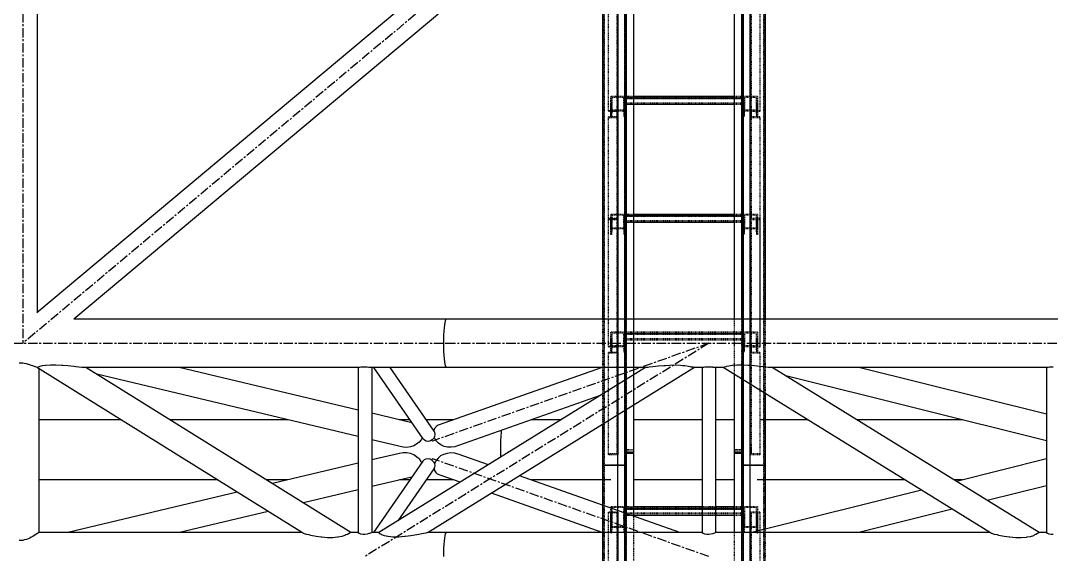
# Model space of a CAD drawing. Header units: millimetres. Extents: x 5143 to 30813, y 232 to 21408.
# Drawn here: x 10095 to 10965, y 5812 to 6263 of the extents above; entities that cross this region are included whole.
import ezdxf

# ---------------------------------------------------------------- set-up
doc = ezdxf.new("R2010")
doc.units = ezdxf.units.MM
doc.header["$LTSCALE"] = 0.25
for name, pattern in [('CENTER', [50.8, 31.75, -6.35, 6.35, -6.35]), ('XKITLINE00', [0]), ('XKITLINE02', [4, 2, -2]), ('XKITLINE03', [6, 3, -1, 1, -1])]:
    doc.linetypes.add(name, pattern=pattern)

msp = doc.modelspace()

# ---------------------------------------------------------------- linework, layer by layer
at = {"color": 1, "linetype": 'XKITLINE03'}
for p, q in [((10599, 5869.63), (10599, 7535.89)), ((10605, 5900.27), (10605, 7540.27)), ((10705, 7540.27), (10705, 5900.27)), ((10710.99, 5869.63), (10711, 7535.89)), ((10599.01, 6294.07), (10599.01, 6186.53)), ((10710.99, 6186.53), (10710.99, 6294.07)), ((10605.02, 6198.58), (10605.02, 6187.02)), ((10605.02, 6197.34), (10705, 6197.34)), ((10705, 6187.02), (10705, 6198.58)), ((10599.01, 6180.75), (10599.01, 6095.14)), ((10710.99, 6095.14), (10710.99, 6180.75)), ((10605.02, 6099.11), (10605.02, 6087.55)), ((10605.02, 6097.87), (10705, 6097.87)), ((10705, 6087.55), (10705, 6099.11)), ((10599.01, 6095.14), (10599.01, 5987.6)), ((10710.99, 5987.6), (10710.99, 6095.14)), ((10605.02, 5999.64), (10605.02, 5988.09)), ((10605.02, 5998.41), (10705, 5998.41)), ((10705, 5988.09), (10705, 5999.64)), ((10599.01, 5981.82), (10599.01, 5896.2)), ((10710.99, 5896.2), (10710.99, 5981.82)), ((10599, 4258.02), (10599, 5897.87)), ((10605, 4260.27), (10605, 5900.27)), ((10705, 5900.27), (10705, 4260.27)), ((10710.99, 4258.02), (10711, 5897.87)), ((10605.02, 5852.2), (10605.02, 5835.32)), ((10705, 5835.32), (10705, 5852.2)), ((10599.01, 5847.67), (10599.01, 5735.85)), ((10605.02, 5850.39), (10705, 5850.39)), ((10710.99, 5735.85), (10710.99, 5847.67))]:
    msp.add_line(p, q, dxfattribs=at)
at = {"color": 3, "linetype": 'XKITLINE02'}
for p, q in [((10605, 7540.27), (10605, 5898.21)), ((10605.85, 7540.13), (10605.85, 5898.35)), ((10704.15, 7540.13), (10704.15, 5898.35)), ((10705, 7540.27), (10705, 5898.21)), ((10586.3, 7532.54), (10586.3, 5921.85)), ((10587.15, 7532.54), (10587.15, 5888.14)), ((10587.68, 7532), (10587.68, 5887.3)), ((10604.92, 7532), (10604.92, 5887.3)), ((10605.45, 7532.54), (10605.45, 5888.14)), ((10703.7, 7532.54), (10703.69, 5960.34)), ((10704.55, 7532.54), (10704.54, 5888.14)), ((10705.08, 7532), (10705.07, 5887.3)), ((10722.31, 7532), (10722.31, 5887.3)), ((10722.85, 7532.54), (10722.84, 5888.14)), ((10612.5, 7484.98), (10612.5, 5900.19)), ((10697.5, 7470.57), (10697.5, 5900.19)), ((10591.01, 6294.07), (10591.01, 6186.01)), ((10598.21, 6293.55), (10598.21, 6181.33)), ((10599.01, 6294.07), (10599.01, 6181.33)), ((10710.99, 6294.07), (10710.99, 6181.33)), ((10711.79, 6293.55), (10711.79, 6181.33)), ((10718.99, 6294.07), (10718.99, 6186.01)), ((10599.01, 6286.48), (10599.01, 6186.53)), ((10593.02, 6198.58), (10593.02, 6193.11)), ((10605.02, 6198.58), (10593.02, 6198.58)), ((10593.02, 6198.58), (10593.02, 6186.53)), ((10593.7, 6193.11), (10593.02, 6193.11)), ((10593.02, 6193.11), (10593.02, 6181.55)), ((10594.08, 6197.88), (10593.7, 6193.11)), ((10593.7, 6193.11), (10593.7, 6181.55)), ((10603.95, 6197.88), (10594.08, 6197.88)), ((10594.08, 6197.88), (10594.08, 6186.32)), ((10603.95, 6197.88), (10604.34, 6193.11)), ((10603.95, 6197.88), (10603.95, 6186.32)), ((10605.02, 6193.11), (10604.34, 6193.11)), ((10604.34, 6193.11), (10604.34, 6181.55)), ((10605.02, 6198.58), (10605.02, 6193.11)), ((10605.02, 6198.58), (10605.02, 6187.02)), ((10605.02, 6198.58), (10605.02, 6191.87)), ((10612.5, 6198.58), (10605.02, 6198.58)), ((10705, 6197.77), (10605.02, 6197.77)), ((10612.5, 6197.34), (10605.02, 6197.34)), ((10705, 6196.75), (10605.02, 6196.75)), ((10605.02, 6193.11), (10605.02, 6181.55)), ((10705, 6193.11), (10605.02, 6193.11)), ((10705, 6193.04), (10605.02, 6193.04)), ((10705, 6191.94), (10605.02, 6191.94)), ((10612.5, 6191.87), (10605.02, 6191.87)), ((10705, 6198.58), (10697.5, 6198.58)), ((10705, 6197.34), (10697.5, 6197.34)), ((10705, 6191.87), (10697.5, 6191.87)), ((10705, 6198.58), (10705, 6187.02)), ((10705, 6198.58), (10705, 6193.11)), ((10717, 6198.58), (10705, 6198.58)), ((10705, 6198.58), (10705, 6191.87)), ((10705, 6193.11), (10705, 6181.55)), ((10705.68, 6193.11), (10705, 6193.11)), ((10706.06, 6197.88), (10705.68, 6193.11)), ((10705.68, 6193.11), (10705.68, 6181.55)), ((10706.06, 6197.88), (10706.06, 6186.32)), ((10715.93, 6197.88), (10706.06, 6197.88)), ((10715.93, 6197.88), (10715.93, 6186.32)), ((10715.93, 6197.88), (10716.32, 6193.11)), ((10716.32, 6193.11), (10716.32, 6181.55)), ((10717, 6193.11), (10716.32, 6193.11)), ((10717, 6198.58), (10717, 6187.02)), ((10717, 6198.58), (10717, 6193.11)), ((10717, 6193.11), (10717, 6181.55)), ((10599.01, 6186.53), (10591.01, 6186.53)), ((10598.21, 6186.01), (10591.01, 6186.01)), ((10605.02, 6187.02), (10593.02, 6187.02)), ((10593.02, 6186.53), (10593.02, 6181.55)), ((10594.08, 6186.32), (10593.7, 6181.55)), ((10603.95, 6186.32), (10594.08, 6186.32)), ((10599.01, 6187.11), (10598.21, 6187.11)), ((10598.21, 6187.11), (10598.21, 6181.39)), ((10598.21, 6187.11), (10598.21, 6095.77)), ((10599.01, 6187.11), (10599.01, 6180.75)), ((10599.01, 6187.11), (10599.01, 6095.14)), ((10603.95, 6186.32), (10604.34, 6181.55)), ((10605.02, 6187.02), (10605.02, 6181.55)), ((10705, 6187.02), (10705, 6181.55)), ((10717, 6187.02), (10705, 6187.02)), ((10706.06, 6186.32), (10705.68, 6181.55)), ((10715.93, 6186.32), (10706.06, 6186.32)), ((10710.99, 6187.11), (10710.99, 6095.14)), ((10711.79, 6187.11), (10710.99, 6187.11)), ((10710.99, 6186.53), (10710.99, 6181.33)), ((10718.99, 6186.53), (10710.99, 6186.53)), ((10711.79, 6187.11), (10711.79, 6095.77)), ((10711.79, 6186.01), (10711.79, 6181.33)), ((10718.99, 6186.01), (10711.79, 6186.01)), ((10715.93, 6186.32), (10716.32, 6181.55)), ((10717, 6187.02), (10717, 6181.55)), ((10718.99, 6186.53), (10718.99, 6186.01)), ((10598.21, 6181.39), (10591.01, 6181.39)), ((10591.01, 6181.39), (10591.01, 6180.75)), ((10591.01, 6181.39), (10591.01, 6095.14)), ((10599.01, 6180.75), (10591.01, 6180.75)), ((10593.7, 6181.55), (10593.02, 6181.55)), ((10599.01, 6181.33), (10598.21, 6181.33)), ((10605.02, 6181.55), (10604.34, 6181.55)), ((10705.68, 6181.55), (10705, 6181.55)), ((10711.79, 6181.33), (10710.99, 6181.33)), ((10718.99, 6180.75), (10710.99, 6180.75)), ((10718.99, 6181.39), (10711.79, 6181.39)), ((10717, 6181.55), (10716.32, 6181.55)), ((10718.99, 6181.39), (10718.99, 6095.14)), ((10593.02, 6099.11), (10593.02, 6093.64)), ((10605.02, 6099.11), (10593.02, 6099.11)), ((10593.02, 6099.11), (10593.02, 6087.55)), ((10594.08, 6098.41), (10593.7, 6093.64)), ((10603.95, 6098.41), (10594.08, 6098.41)), ((10594.08, 6098.41), (10594.08, 6086.86)), ((10599.01, 6101.5), (10598.21, 6101.5)), ((10603.95, 6098.41), (10604.34, 6093.64)), ((10603.95, 6098.41), (10603.95, 6086.86)), ((10605.02, 6099.11), (10605.02, 6093.64)), ((10605.02, 6099.11), (10605.02, 6087.55)), ((10605.02, 6099.11), (10605.02, 6092.4)), ((10612.5, 6099.11), (10605.02, 6099.11)), ((10705, 6098.3), (10605.02, 6098.3)), ((10612.5, 6097.87), (10605.02, 6097.87)), ((10705, 6097.29), (10605.02, 6097.29)), ((10705, 6099.11), (10697.5, 6099.11)), ((10705, 6097.87), (10697.5, 6097.87)), ((10705, 6099.11), (10705, 6087.55)), ((10705, 6099.11), (10705, 6093.64)), ((10717, 6099.11), (10705, 6099.11)), ((10705, 6099.11), (10705, 6092.4)), ((10706.06, 6098.41), (10705.68, 6093.64)), ((10706.06, 6098.41), (10706.06, 6086.86)), ((10715.93, 6098.41), (10706.06, 6098.41)), ((10710.99, 6101.5), (10710.99, 6095.14)), ((10711.79, 6101.5), (10710.99, 6101.5)), ((10711.79, 6101.5), (10711.79, 6095.77)), ((10715.93, 6098.41), (10715.93, 6086.86)), ((10715.93, 6098.41), (10716.32, 6093.64)), ((10717, 6099.11), (10717, 6087.55)), ((10717, 6099.11), (10717, 6093.64)), ((10598.21, 6095.77), (10591.01, 6095.77)), ((10599.01, 6095.14), (10591.01, 6095.14)), ((10591.01, 6095.14), (10591.01, 6094.62)), ((10599.01, 6095.14), (10591.01, 6095.14)), ((10591.01, 6095.14), (10591.01, 5987.08)), ((10598.21, 6094.62), (10591.01, 6094.62)), ((10593.7, 6093.64), (10593.02, 6093.64)), ((10593.02, 6093.64), (10593.02, 6082.08)), ((10593.02, 6087.55), (10593.02, 6082.08)), ((10605.02, 6087.55), (10593.02, 6087.55)), ((10593.7, 6093.64), (10593.7, 6082.08)), ((10598.21, 6094.62), (10598.21, 6089.93)), ((10598.21, 6094.62), (10598.21, 5982.4)), ((10599.01, 6089.93), (10598.21, 6089.93)), ((10599.01, 6095.14), (10599.01, 6089.93)), ((10599.01, 6095.14), (10599.01, 5982.4)), ((10605.02, 6093.64), (10604.34, 6093.64)), ((10604.34, 6093.64), (10604.34, 6082.08)), ((10605.02, 6093.64), (10605.02, 6082.08)), ((10705, 6093.64), (10605.02, 6093.64)), ((10705, 6093.57), (10605.02, 6093.57)), ((10705, 6092.47), (10605.02, 6092.47)), ((10612.5, 6092.4), (10605.02, 6092.4)), ((10605.02, 6087.55), (10605.02, 6082.08)), ((10705, 6092.4), (10697.5, 6092.4)), ((10705, 6093.64), (10705, 6082.08)), ((10705.68, 6093.64), (10705, 6093.64)), ((10705, 6087.55), (10705, 6082.08)), ((10717, 6087.55), (10705, 6087.55)), ((10705.68, 6093.64), (10705.68, 6082.08)), ((10710.99, 6095.14), (10710.99, 5982.4)), ((10718.99, 6095.14), (10710.99, 6095.14)), ((10718.99, 6095.14), (10710.99, 6095.14)), ((10711.79, 6089.93), (10710.99, 6089.93)), ((10718.99, 6095.77), (10711.79, 6095.77)), ((10711.79, 6094.62), (10711.79, 5982.4)), ((10718.99, 6094.62), (10711.79, 6094.62)), ((10716.32, 6093.64), (10716.32, 6082.08)), ((10717, 6093.64), (10716.32, 6093.64)), ((10717, 6093.64), (10717, 6082.08)), ((10717, 6087.55), (10717, 6082.08)), ((10718.99, 6095.77), (10718.99, 6095.14)), ((10718.99, 6095.14), (10718.99, 5987.08)), ((10718.99, 6094.62), (10718.99, 5987.08)), ((10593.7, 6082.08), (10593.02, 6082.08)), ((10594.08, 6086.86), (10593.7, 6082.08)), ((10603.95, 6086.86), (10594.08, 6086.86)), ((10603.95, 6086.86), (10604.34, 6082.08)), ((10605.02, 6082.08), (10604.34, 6082.08)), ((10705.68, 6082.08), (10705, 6082.08)), ((10706.06, 6086.86), (10705.68, 6082.08)), ((10715.93, 6086.86), (10706.06, 6086.86)), ((10715.93, 6086.86), (10716.32, 6082.08)), ((10717, 6082.08), (10716.32, 6082.08)), ((10606.3, 6010.57), (10606.3, 5888.14)), ((10612.5, 6010.57), (10612.5, 5938.07)), ((10697.5, 6010.57), (10697.5, 5964.17)), ((10723.69, 6010.57), (10723.69, 5888.14)), ((10593.02, 5999.64), (10593.02, 5994.17)), ((10605.02, 5999.64), (10593.02, 5999.64)), ((10593.02, 5999.64), (10593.02, 5988.09)), ((10593.7, 5994.17), (10593.02, 5994.17)), ((10593.02, 5994.17), (10593.02, 5982.61)), ((10594.08, 5998.95), (10593.7, 5994.17)), ((10593.7, 5994.17), (10593.7, 5982.61)), ((10603.95, 5998.95), (10594.08, 5998.95)), ((10594.08, 5998.95), (10594.08, 5987.39)), ((10603.95, 5998.95), (10604.34, 5994.17)), ((10603.95, 5998.95), (10603.95, 5987.39)), ((10605.02, 5994.17), (10604.34, 5994.17)), ((10604.34, 5994.17), (10604.34, 5982.61)), ((10605.02, 5999.64), (10605.02, 5994.17)), ((10605.02, 5999.64), (10605.02, 5988.09)), ((10605.02, 5999.64), (10605.02, 5992.94)), ((10705, 5999.64), (10605.02, 5999.64)), ((10705, 5998.84), (10605.02, 5998.84)), ((10705, 5998.41), (10605.02, 5998.41)), ((10705, 5997.82), (10605.02, 5997.82)), ((10605.02, 5994.17), (10605.02, 5982.61)), ((10705, 5994.17), (10605.02, 5994.17)), ((10705, 5994.1), (10605.02, 5994.1)), ((10705, 5993.01), (10605.02, 5993.01)), ((10705, 5992.94), (10605.02, 5992.94)), ((10705, 5999.64), (10705, 5988.09)), ((10705, 5999.64), (10705, 5994.17)), ((10717, 5999.64), (10705, 5999.64)), ((10705, 5999.64), (10705, 5992.94)), ((10705, 5994.17), (10705, 5982.61)), ((10705.68, 5994.17), (10705, 5994.17)), ((10706.06, 5998.95), (10705.68, 5994.17)), ((10705.68, 5994.17), (10705.68, 5982.61)), ((10706.06, 5998.95), (10706.06, 5987.39)), ((10715.93, 5998.95), (10706.06, 5998.95)), ((10715.93, 5998.95), (10715.93, 5987.39)), ((10715.93, 5998.95), (10716.32, 5994.17)), ((10716.32, 5994.17), (10716.32, 5982.61)), ((10717, 5994.17), (10716.32, 5994.17)), ((10717, 5999.64), (10717, 5988.09)), ((10717, 5999.64), (10717, 5994.17)), ((10717, 5994.17), (10717, 5982.61)), ((10599.01, 5987.6), (10591.01, 5987.6)), ((10598.21, 5987.08), (10591.01, 5987.08)), ((10593.02, 5988.09), (10593.02, 5982.61)), ((10605.02, 5988.09), (10593.02, 5988.09)), ((10594.08, 5987.39), (10593.7, 5982.61)), ((10603.95, 5987.39), (10594.08, 5987.39)), ((10599.01, 5988.18), (10598.21, 5988.18)), ((10598.21, 5988.18), (10598.21, 5982.46)), ((10598.21, 5988.18), (10598.21, 5896.84)), ((10599.01, 5988.18), (10599.01, 5980.12)), ((10599.01, 5988.18), (10599.01, 5896.2)), ((10603.95, 5987.39), (10604.34, 5982.61)), ((10605.02, 5988.09), (10605.02, 5982.61)), ((10705, 5988.09), (10705, 5982.61)), ((10717, 5988.09), (10705, 5988.09)), ((10706.06, 5987.39), (10705.68, 5982.61)), ((10715.93, 5987.39), (10706.06, 5987.39)), ((10710.99, 5988.18), (10710.99, 5896.2)), ((10711.79, 5988.18), (10710.99, 5988.18)), ((10718.99, 5987.6), (10710.99, 5987.6)), ((10711.79, 5988.18), (10711.79, 5896.84)), ((10711.79, 5987.08), (10711.79, 5982.4)), ((10718.99, 5987.08), (10711.79, 5987.08)), ((10715.93, 5987.39), (10716.32, 5982.61)), ((10717, 5988.09), (10717, 5982.61)), ((10598.21, 5982.46), (10591.01, 5982.46)), ((10591.01, 5982.46), (10591.01, 5980.12)), ((10591.01, 5982.46), (10591.01, 5896.2)), ((10599.01, 5981.82), (10591.01, 5981.82)), ((10593.7, 5982.61), (10593.02, 5982.61)), ((10599.01, 5982.4), (10598.21, 5982.4)), ((10605.02, 5982.61), (10604.34, 5982.61)), ((10705.68, 5982.61), (10705, 5982.61)), ((10711.79, 5982.4), (10710.99, 5982.4)), ((10718.99, 5981.82), (10710.99, 5981.82)), ((10718.99, 5982.46), (10711.79, 5982.46)), ((10717, 5982.61), (10716.32, 5982.61)), ((10718.99, 5982.46), (10718.99, 5896.2)), ((10598.21, 5896.84), (10591.01, 5896.84)), ((10599.01, 5896.2), (10591.01, 5896.2)), ((10599.01, 5902.56), (10598.21, 5902.56)), ((10605, 5900.27), (10605, 4257.26)), ((10612.5, 5900.27), (10605, 5900.27)), ((10612.5, 5900.27), (10605, 5900.27)), ((10606.3, 5898.21), (10605, 5898.21)), ((10606.3, 5897.26), (10605, 5897.26)), ((10612.5, 5900.19), (10605.85, 5900.13)), ((10612.5, 5900.15), (10605.85, 5900.07)), ((10605.85, 5900.07), (10605.85, 4257.47)), ((10612.5, 5898.3), (10605.85, 5898.35)), ((10606.3, 5897.46), (10605.85, 5897.47)), ((10612.5, 5900.27), (10612.5, 5898.21)), ((10612.5, 5900.27), (10612.5, 5900.19)), ((10612.5, 5898.3), (10612.5, 5898.21)), ((10612.5, 5897.39), (10612.5, 4260.15)), ((10705, 5900.27), (10697.5, 5900.27)), ((10697.5, 5900.27), (10697.5, 5897.39)), ((10705, 5900.27), (10697.5, 5900.27)), ((10697.5, 5900.27), (10697.5, 5900.19)), ((10704.15, 5900.13), (10697.5, 5900.19)), ((10704.15, 5900.07), (10697.5, 5900.15)), ((10704.15, 5898.35), (10697.5, 5898.3)), ((10697.5, 5897.39), (10697.5, 5858.38)), ((10697.5, 5897.26), (10697.5, 5789.97)), ((10705, 5898.21), (10703.69, 5898.21)), ((10704.15, 5897.47), (10703.69, 5897.46)), ((10705, 5897.26), (10703.69, 5897.26)), ((10704.15, 5900.07), (10704.15, 5856.9)), ((10704.15, 5898.21), (10704.15, 4257.47)), ((10705, 5900.27), (10705, 5887.43)), ((10705, 5898.21), (10705, 4257.26)), ((10710.99, 5902.56), (10710.99, 5896.2)), ((10711.79, 5902.56), (10710.99, 5902.56)), ((10718.99, 5896.2), (10710.99, 5896.2)), ((10711.79, 5902.56), (10711.79, 5896.84)), ((10718.99, 5896.84), (10711.79, 5896.84)), ((10718.99, 5896.84), (10718.99, 5896.2)), ((10586.3, 5888.14), (10586.3, 4204.83)), ((10587.15, 5888.14), (10586.3, 5888.14)), ((10587.15, 5888.14), (10586.3, 5888.14)), ((10587.15, 5888.14), (10587.15, 4205.79)), ((10587.15, 5888.14), (10587.68, 5887.3)), ((10587.15, 5888.14), (10587.68, 5887.3)), ((10587.68, 5887.3), (10587.69, 4203.68)), ((10604.92, 5887.3), (10587.68, 5887.3)), ((10604.92, 5887.3), (10587.68, 5887.3)), ((10605.45, 5888.14), (10604.92, 5887.3)), ((10605.45, 5888.14), (10604.92, 5887.3)), ((10604.92, 5887.3), (10604.92, 4186.75)), ((10605.45, 5888.14), (10605.45, 4187.82)), ((10606.3, 5888.14), (10605.45, 5888.14)), ((10606.3, 5888.14), (10605.45, 5888.14)), ((10606.3, 5888.14), (10606.3, 5887.19)), ((10703.7, 5888.14), (10703.69, 4320.34)), ((10704.54, 5888.14), (10703.69, 5888.14)), ((10704.55, 5888.14), (10703.7, 5888.14)), ((10704.55, 5888.14), (10704.54, 4258.3)), ((10704.54, 5888.14), (10705.07, 5887.3)), ((10704.55, 5888.14), (10705.08, 5887.3)), ((10705.08, 5887.3), (10705.07, 4257.8)), ((10722.31, 5887.3), (10705.07, 5887.3)), ((10722.31, 5887.3), (10705.08, 5887.3)), ((10722.85, 5888.14), (10722.31, 5887.3)), ((10722.84, 5888.14), (10722.31, 5887.3)), ((10722.31, 5887.3), (10722.31, 4257.8)), ((10722.85, 5888.14), (10722.84, 4258.3)), ((10723.69, 5888.14), (10722.84, 5888.14)), ((10723.7, 5888.14), (10722.85, 5888.14)), ((10723.7, 5888.14), (10723.7, 5887.19)), ((10586.3, 5853.61), (10586.3, 5789.97)), ((10593.02, 5852.2), (10593.02, 5846.76)), ((10605.02, 5852.2), (10593.02, 5852.2)), ((10605.02, 5852.2), (10605.02, 5844.95)), ((10612.5, 5852.2), (10605.02, 5852.2)), ((10605.02, 5852.2), (10605.02, 5846.76)), ((10681.74, 5852.2), (10670.34, 5852.2)), ((10705, 5852.2), (10697.5, 5852.2)), ((10705, 5852.2), (10705, 5835.32)), ((10705, 5852.2), (10705, 5846.76)), ((10717, 5852.2), (10705, 5852.2)), ((10705, 5852.2), (10705, 5844.95)), ((10717, 5852.2), (10717, 5835.32)), ((10717, 5852.2), (10717, 5846.76)), ((10591.01, 5847.67), (10591.01, 5847.18)), ((10599.01, 5847.67), (10591.01, 5847.67)), ((10591.01, 5847.67), (10591.01, 5735.36)), ((10598.21, 5847.18), (10591.01, 5847.18)), ((10593.02, 5851.23), (10593.02, 5830.57)), ((10593.7, 5846.76), (10593.02, 5846.76)), ((10593.02, 5846.76), (10593.02, 5829.88)), ((10594.08, 5851.51), (10593.7, 5846.76)), ((10593.7, 5846.76), (10593.7, 5829.88)), ((10603.95, 5851.51), (10594.08, 5851.51)), ((10594.08, 5851.51), (10594.08, 5834.63)), ((10598.21, 5847.18), (10598.21, 5842.76)), ((10598.21, 5847.18), (10598.21, 5730.94)), ((10599.01, 5847.67), (10599.01, 5842.76)), ((10599.01, 5847.67), (10599.01, 5730.94)), ((10603.95, 5851.51), (10604.34, 5846.76)), ((10603.95, 5851.51), (10603.95, 5834.63)), ((10605.02, 5846.76), (10604.34, 5846.76)), ((10604.34, 5846.76), (10604.34, 5829.88)), ((10705, 5851.35), (10605.02, 5851.35)), ((10612.5, 5850.39), (10605.02, 5850.39)), ((10705, 5849.86), (10605.02, 5849.86)), ((10605.02, 5847.38), (10605.02, 5830.57)), ((10705, 5846.76), (10605.02, 5846.76)), ((10605.02, 5846.76), (10605.02, 5829.88)), ((10705, 5846.66), (10605.02, 5846.66)), ((10705, 5845.06), (10605.02, 5845.06)), ((10612.5, 5844.95), (10605.02, 5844.95)), ((10606.3, 5846.54), (10606.3, 5789.97)), ((10612.5, 5844.35), (10612.5, 5789.97)), ((10681.74, 5850.39), (10670.34, 5850.39)), ((10681.74, 5844.95), (10670.34, 5844.95)), ((10705, 5850.39), (10697.5, 5850.39)), ((10705, 5844.95), (10697.5, 5844.95)), ((10705, 5846.76), (10705, 5830.57)), ((10705.68, 5846.76), (10705, 5846.76)), ((10706.06, 5851.51), (10705.68, 5846.76)), ((10705.68, 5846.76), (10705.68, 5829.88)), ((10706.06, 5851.51), (10706.06, 5834.63)), ((10715.93, 5851.51), (10706.06, 5851.51)), ((10710.99, 5847.67), (10710.99, 5730.94)), ((10718.99, 5847.67), (10710.99, 5847.67)), ((10711.79, 5847.18), (10711.79, 5730.94)), ((10718.99, 5847.18), (10711.79, 5847.18)), ((10715.93, 5851.51), (10715.93, 5834.63)), ((10715.93, 5851.51), (10716.32, 5846.76)), ((10716.32, 5846.76), (10716.32, 5829.88)), ((10717, 5846.76), (10716.32, 5846.76)), ((10717, 5846.76), (10717, 5830.57)), ((10718.99, 5847.67), (10718.99, 5735.36)), ((10605.02, 5835.32), (10593.02, 5835.32)), ((10599.01, 5842.76), (10598.21, 5842.76)), ((10705, 5835.32), (10705, 5829.88)), ((10717, 5835.32), (10705, 5835.32)), ((10711.79, 5842.76), (10710.99, 5842.76)), ((10717, 5835.32), (10717, 5829.88)), ((10593.7, 5829.88), (10593.02, 5829.88)), ((10594.08, 5834.63), (10593.7, 5829.88)), ((10603.95, 5834.63), (10594.08, 5834.63)), ((10603.95, 5834.63), (10604.34, 5829.88)), ((10605.02, 5829.88), (10604.34, 5829.88)), ((10703.69, 5830.57), (10703.69, 5789.97)), ((10705.68, 5829.88), (10705, 5829.88)), ((10706.06, 5834.63), (10705.68, 5829.88)), ((10715.93, 5834.63), (10706.06, 5834.63)), ((10715.93, 5834.63), (10716.32, 5829.88)), ((10717, 5829.88), (10716.32, 5829.88)), ((10723.69, 5833.43), (10723.69, 5789.97))]:
    msp.add_line(p, q, dxfattribs=at)
at = {"color": 8, "linetype": 'CENTER'}
for p, q in [((11840, 7450.27), (10096.38, 5990.27)), ((10096.38, 7450.27), (10096.38, 5990.27)), ((9008.64, 5990.27), (10454.1, 5990.27)), ((10676.04, 5990.27), (10385.47, 5810.27)), ((10676.04, 5990.27), (10442.66, 5907.77)), ((10454.1, 5990.27), (11840, 5990.27)), ((10676.04, 5810.27), (10442.66, 5892.77))]:
    msp.add_line(p, q, dxfattribs=at)
at = {"color": 8, "linetype": 'XKITLINE00'}
for p, q in [((10108.56, 7424.19), (10108.56, 6016.36)), ((11763.8, 7402.36), (10108.23, 6016.08)), ((11763.8, 7370.58), (10139.58, 6010.56)), ((10454.1, 6010.57), (10139.62, 6010.57)), ((10453.3, 6009.35), (10452.93, 6007.86)), ((10453.7, 6010.27), (10453.3, 6009.35)), ((10453.7, 6010.27), (10453.3, 6009.35)), ((10454.1, 6010.57), (10453.7, 6010.27)), ((10454.1, 6010.57), (10453.7, 6010.27)), ((11718.61, 6010.57), (10454.1, 6010.57)), ((10452.08, 6000.42), (10451.9, 5997.22)), ((10452.31, 6003.32), (10452.08, 6000.42)), ((10452.6, 6005.83), (10452.31, 6003.32)), ((10452.93, 6007.86), (10452.6, 6005.83)), ((10451.8, 5993.8), (10451.76, 5990.27)), ((10451.9, 5997.22), (10451.8, 5993.8)), ((10451.76, 5990.27), (10451.8, 5986.75)), ((10451.8, 5986.75), (10451.9, 5983.33)), ((10451.9, 5983.33), (10452.08, 5980.12)), ((10452.08, 5980.12), (10452.31, 5977.23)), ((10452.31, 5977.23), (10452.6, 5974.72)), ((10452.6, 5974.72), (10452.93, 5972.69)), ((10096.38, 5973.5), (10093.35, 5973.64)), ((10097.67, 5973.19), (10096.38, 5973.5)), ((10099.42, 5972.91), (10097.67, 5973.19)), ((10102.3, 5972.07), (10099.42, 5972.91)), ((10103.54, 5971.51), (10102.3, 5972.07)), ((10104.89, 5971.15), (10103.54, 5971.51)), ((10106.77, 5970.41), (10104.89, 5971.15)), ((10107.05, 5970.36), (10106.77, 5970.41)), ((10108.57, 5969.98), (10107.05, 5970.36)), ((10108.68, 5969.87), (10108.57, 5969.98)), ((10108.72, 5969.97), (10108.57, 5969.97)), ((10109.25, 5970.22), (10108.62, 5969.93)), ((10108.68, 5969.87), (10109.15, 5969.32)), ((10332.68, 5830.29), (10108.88, 5969.64)), ((10109.11, 5969.49), (10108.96, 5969.54)), ((10109.69, 5969.12), (10109.15, 5969.32)), ((10110.28, 5970.39), (10109.25, 5970.22)), ((10110.03, 5968.92), (10110.03, 5830.6)), ((10110.71, 5970.64), (10110.28, 5970.39)), ((10112.87, 5971.16), (10110.71, 5970.64)), ((10115.63, 5971.48), (10112.87, 5971.16)), ((10115.96, 5971.56), (10115.63, 5971.48)), ((10119.69, 5971.87), (10115.96, 5971.56)), ((10124.24, 5971.87), (10119.69, 5971.87)), ((10129.37, 5971.56), (10124.24, 5971.87)), ((10130.11, 5971.48), (10129.37, 5971.56)), ((10134.49, 5971.17), (10130.11, 5971.48)), ((10139.44, 5970.65), (10134.49, 5971.17)), ((10141.31, 5970.39), (10139.44, 5970.65)), ((10143.66, 5970.23), (10141.31, 5970.39)), ((10146.95, 5969.91), (10143.66, 5970.23)), ((10380.86, 5969.97), (10146.31, 5969.97)), ((10147.56, 5969.97), (10146.74, 5969.93)), ((10147.04, 5969.9), (10146.95, 5969.91)), ((10148.51, 5969.97), (10147.04, 5969.9)), ((10373.53, 5830.57), (10149.63, 5969.97)), ((10379.77, 5933.94), (10228.54, 5969.97)), ((10379.77, 5969.97), (10379.77, 5830.32)), ((10380.05, 5969.93), (10379.87, 5969.97)), ((10380.57, 5969.9), (10380.05, 5969.93)), ((10380.43, 5969.94), (10380.28, 5969.97)), ((10380.67, 5969.93), (10380.43, 5969.94)), ((10380.86, 5969.97), (10380.57, 5969.9)), ((10382.12, 5970.12), (10380.86, 5969.97)), ((10383.71, 5970.2), (10382.12, 5970.12)), ((10385.47, 5970.2), (10383.71, 5970.2)), ((10387.23, 5970.12), (10385.47, 5970.2)), ((10388.82, 5969.97), (10387.23, 5970.12)), ((10454.1, 5969.97), (10388.82, 5969.97)), ((10389.22, 5969.9), (10388.82, 5969.97)), ((10389.76, 5969.94), (10389.13, 5969.92)), ((10390.08, 5969.94), (10389.22, 5969.9)), ((10390.16, 5969.97), (10389.76, 5969.94)), ((10390.57, 5969.97), (10390.08, 5969.94)), ((10391.17, 5969.97), (10391.17, 5830.55)), ((10392.62, 5969.97), (10434.48, 5909.57)), ((10622.55, 5969.97), (10397.31, 5830.44)), ((10406.47, 5969.97), (10443.8, 5916.13)), ((10664, 5969.97), (10439.01, 5830.6)), ((10585.86, 5969.97), (10447.36, 5921.02)), ((10452.93, 5972.69), (10453.3, 5971.2)), ((10453.3, 5971.2), (10453.7, 5970.28)), ((10453.3, 5971.2), (10453.7, 5970.28)), ((10454.1, 5969.97), (10453.7, 5970.28)), ((10454.1, 5969.97), (10453.7, 5970.28)), ((10624.79, 5969.97), (10454.1, 5969.97)), ((10623.39, 5969.93), (10623.19, 5969.97)), ((10624.04, 5969.88), (10623.39, 5969.93)), ((10625.47, 5970.06), (10624.04, 5969.88)), ((10624.3, 5969.94), (10624.14, 5969.97)), ((10624.43, 5969.93), (10624.3, 5969.94)), ((10628.66, 5970.3), (10625.47, 5970.06)), ((10633.1, 5970.85), (10628.66, 5970.3)), ((10637.88, 5971.25), (10633.1, 5970.85)), ((10639.43, 5971.33), (10637.88, 5971.25)), ((10642.97, 5971.62), (10639.43, 5971.33)), ((10647.83, 5971.74), (10642.97, 5971.62)), ((10652.11, 5971.56), (10647.83, 5971.74)), ((10653.84, 5971.33), (10652.11, 5971.56)), ((10655.76, 5971.19), (10653.84, 5971.33)), ((10658.8, 5970.76), (10655.76, 5971.19)), ((10660.52, 5970.3), (10658.8, 5970.76)), ((10661, 5970.26), (10660.52, 5970.3)), ((10662.74, 5970.01), (10661, 5970.26)), ((10663.05, 5969.88), (10662.74, 5970.01)), ((10671.69, 5969.97), (10662.82, 5969.97)), ((10662.9, 5969.97), (10662.85, 5969.96)), ((10663.83, 5969.96), (10663.05, 5969.88)), ((10670.34, 5969.97), (10670.34, 5830.38)), ((10670.62, 5969.94), (10670.5, 5969.97)), ((10671.26, 5969.9), (10670.62, 5969.94)), ((10671, 5969.95), (10670.9, 5969.97)), ((10671.36, 5969.93), (10671, 5969.95)), ((10671.43, 5969.94), (10671.26, 5969.9)), ((10672.69, 5970.1), (10671.43, 5969.94)), ((10674.28, 5970.19), (10672.69, 5970.1)), ((10676.04, 5970.2), (10674.28, 5970.19)), ((10677.81, 5970.13), (10676.04, 5970.2)), ((10679.39, 5969.99), (10677.81, 5970.13)), ((10679.99, 5969.9), (10679.39, 5969.99)), ((10688.65, 5969.97), (10679.5, 5969.97)), ((10680.33, 5969.94), (10679.88, 5969.92)), ((10680.66, 5969.93), (10679.99, 5969.9)), ((10680.83, 5969.97), (10680.33, 5969.94)), ((10681.24, 5969.97), (10680.66, 5969.93)), ((10681.74, 5969.97), (10681.74, 5830.54)), ((10913.89, 5830.31), (10688.12, 5969.97)), ((10688.37, 5969.91), (10688.15, 5969.97)), ((10688.48, 5969.9), (10688.37, 5969.91)), ((10689.09, 5970.18), (10688.48, 5969.9)), ((10690.31, 5970.38), (10689.09, 5970.18)), ((10690.62, 5970.57), (10690.31, 5970.38)), ((10692.78, 5971.1), (10690.62, 5970.57)), ((10695.79, 5971.46), (10692.78, 5971.1)), ((10695.88, 5971.49), (10695.79, 5971.46)), ((10699.58, 5971.83), (10695.88, 5971.49)), ((10704.09, 5971.87), (10699.58, 5971.83)), ((10709.2, 5971.59), (10704.09, 5971.87)), ((10710.42, 5971.46), (10709.2, 5971.59)), ((10714.34, 5971.2), (10710.42, 5971.46)), ((10719.28, 5970.71), (10714.34, 5971.2)), ((10721.64, 5970.38), (10719.28, 5970.71)), ((10723.57, 5970.25), (10721.64, 5970.38)), ((10726.86, 5969.95), (10723.57, 5970.25)), ((10962.68, 5969.97), (10726.56, 5969.97)), ((10727.21, 5969.9), (10726.86, 5969.95)), ((10727.68, 5969.97), (10726.94, 5969.94)), ((10728.64, 5969.97), (10727.21, 5969.9)), ((10955, 5830.55), (10729.61, 5969.97)), ((10961.33, 5930.45), (10802.65, 5969.97)), ((10961.33, 5969.97), (10961.33, 5830.37)), ((10961.61, 5969.94), (10961.48, 5969.97)), ((10962.25, 5969.9), (10961.61, 5969.94)), ((10961.99, 5969.95), (10961.89, 5969.97)), ((10962.35, 5969.92), (10961.99, 5969.95)), ((10962.42, 5969.94), (10962.25, 5969.9)), ((10963.68, 5970.1), (10962.42, 5969.94)), ((10965.27, 5970.18), (10963.68, 5970.1)), ((10967.03, 5970.2), (10965.27, 5970.18)), ((10379.77, 5911.57), (10158.93, 5964.19)), ((10961.33, 5907.99), (10741.17, 5962.82)), ((10584.25, 5946.25), (10464.51, 5903.92)), ((10425.07, 5923.15), (10391.17, 5931.23)), ((10179.49, 5925.67), (10110.03, 5925.67)), ((10320.58, 5925.67), (10220.78, 5925.67)), ((10423.32, 5925.67), (10414.48, 5925.67)), ((10460.54, 5925.67), (10437.18, 5925.67)), ((10551.04, 5925.67), (10526.05, 5925.67)), ((10605, 5925.67), (10604.73, 5925.67)), ((10670.34, 5925.67), (10612.5, 5925.67)), ((10697.5, 5925.67), (10681.74, 5925.67)), ((10705.28, 5925.67), (10705, 5925.67)), ((10759.73, 5925.67), (10718.99, 5925.67)), ((10890.32, 5925.67), (10801.22, 5925.67)), ((10443.62, 5916.75), (10443.52, 5916.57)), ((10443.52, 5916.57), (10443.52, 5916.53)), ((10444.25, 5918.38), (10443.62, 5916.75)), ((10443.8, 5916.13), (10444.13, 5915.41)), ((10444.13, 5915.41), (10444.33, 5915)), ((10445.35, 5919.59), (10444.25, 5918.38)), ((10444.47, 5913.28), (10444.31, 5911.61)), ((10444.33, 5915), (10444.5, 5913.46)), ((10444.5, 5913.46), (10444.47, 5913.28)), ((10445.58, 5919.89), (10445.35, 5919.59)), ((10447.36, 5921.02), (10445.58, 5919.89)), ((10500.49, 5915.2), (10500.25, 5911.81)), ((10500.64, 5916.69), (10500.49, 5915.2)), ((10417.73, 5902.53), (10391.17, 5908.86)), ((10429.14, 5905.01), (10426.66, 5903.63)), ((10430.22, 5905.96), (10429.14, 5905.01)), ((10431.29, 5906.77), (10430.22, 5905.96)), ((10433.05, 5908.81), (10431.29, 5906.77)), ((10433.55, 5909.78), (10433.05, 5908.81)), ((10433.95, 5910.35), (10433.55, 5909.78)), ((10435.72, 5908.41), (10434.48, 5909.57)), ((10437.28, 5907.7), (10435.72, 5908.41)), ((10439.02, 5907.5), (10437.28, 5907.7)), ((10440.76, 5907.83), (10439.02, 5907.5)), ((10442.34, 5908.67), (10440.76, 5907.83)), ((10443.44, 5909.77), (10442.34, 5908.67)), ((10443.6, 5909.92), (10443.44, 5909.77)), ((10443.99, 5910.6), (10443.6, 5909.92)), ((10444.31, 5911.61), (10443.99, 5910.6)), ((10444.07, 5910.85), (10444.37, 5910.07)), ((10444.37, 5910.07), (10444.47, 5909.93)), ((10444.47, 5909.93), (10445.65, 5907.92)), ((10445.65, 5907.92), (10447.42, 5906.12)), ((10447.42, 5906.12), (10447.5, 5906.02)), ((10449.72, 5904.43), (10447.5, 5906.02)), ((10452.37, 5903.28), (10449.72, 5904.43)), ((10500.07, 5908.12), (10499.97, 5904.25)), ((10500.25, 5911.81), (10500.07, 5908.12)), ((10414.62, 5897.35), (10391.17, 5891.76)), ((10417.75, 5897.83), (10414.62, 5897.35)), ((10420.81, 5902.36), (10417.73, 5902.53)), ((10420.91, 5897.77), (10417.75, 5897.83)), ((10423.83, 5902.73), (10420.81, 5902.36)), ((10423.95, 5897.17), (10420.91, 5897.77)), ((10426.66, 5903.63), (10423.83, 5902.73)), ((10426.73, 5896.06), (10423.95, 5897.17)), ((10429.09, 5894.5), (10426.73, 5896.06)), ((10451.93, 5896.47), (10449.4, 5895.12)), ((10454.82, 5897.34), (10451.93, 5896.47)), ((10455.32, 5902.63), (10452.37, 5903.28)), ((10457.95, 5897.68), (10454.82, 5897.34)), ((10458.44, 5902.53), (10455.32, 5902.63)), ((10461.15, 5897.48), (10457.95, 5897.68)), ((10461.55, 5902.96), (10458.44, 5902.53)), ((10464.26, 5896.75), (10461.15, 5897.48)), ((10464.51, 5903.92), (10461.55, 5902.96)), ((10489.78, 5887.73), (10464.26, 5896.75)), ((10499.97, 5904.25), (10499.93, 5900.27)), ((10499.93, 5900.27), (10499.97, 5896.3)), ((10499.97, 5896.3), (10500.03, 5894.08)), ((10379.77, 5889.05), (10307.33, 5871.79)), ((10434.26, 5890.65), (10392.61, 5830.57)), ((10429.09, 5894.5), (10429.34, 5894.25)), ((10431.19, 5892.63), (10429.34, 5894.25)), ((10431.19, 5892.63), (10432.75, 5890.5)), ((10432.75, 5890.5), (10432.78, 5890.44)), ((10432.78, 5890.44), (10433.39, 5889.4)), ((10435.48, 5891.81), (10434.26, 5890.65)), ((10437.04, 5892.52), (10435.48, 5891.81)), ((10438.78, 5892.72), (10437.04, 5892.52)), ((10440.52, 5892.4), (10438.78, 5892.72)), ((10442.1, 5891.57), (10440.52, 5892.4)), ((10443.25, 5890.44), (10442.1, 5891.57)), ((10443.37, 5890.33), (10443.25, 5890.44)), ((10443.37, 5890.33), (10444.24, 5888.85)), ((10444.24, 5888.85), (10444.28, 5888.65)), ((10444.28, 5888.65), (10444.42, 5887.19)), ((10444.45, 5887.04), (10444.29, 5885.5)), ((10444.53, 5889.2), (10444.31, 5888.35)), ((10444.42, 5887.19), (10444.45, 5887.04)), ((10445.15, 5890.26), (10444.53, 5889.2)), ((10445.66, 5891.38), (10445.15, 5890.26)), ((10447.31, 5893.38), (10445.66, 5891.38)), ((10448.17, 5894.05), (10447.31, 5893.38)), ((10449.4, 5895.12), (10448.17, 5894.05)), ((10961.33, 5892.61), (10885.29, 5873.67)), ((10443.73, 5884.32), (10413.21, 5840.3)), ((10443.84, 5884.53), (10443.73, 5884.32)), ((10444.09, 5885.07), (10443.84, 5884.53)), ((10443.9, 5884.66), (10444.24, 5883.5)), ((10444.29, 5885.5), (10444.09, 5885.07)), ((10444.24, 5883.5), (10444.32, 5882.9)), ((10444.32, 5882.9), (10445.32, 5881.23)), ((10445.96, 5880.7), (10445.32, 5881.23)), ((10446.82, 5879.91), (10445.96, 5880.7)), ((10448.89, 5878.96), (10446.82, 5879.91)), ((10465.92, 5872.94), (10448.89, 5878.96)), ((10651.46, 5830.57), (10516.17, 5878.4)), ((10261.07, 5874.87), (10110.03, 5874.87)), ((10320.28, 5874.87), (10302.37, 5874.87)), ((10425.01, 5877.31), (10391.17, 5869.25)), ((10423.32, 5874.87), (10414.77, 5874.87)), ((10460.46, 5874.87), (10437.18, 5874.87)), ((10593.3, 5874.87), (10526.14, 5874.87)), ((10605, 5874.87), (10604.73, 5874.87)), ((10670.34, 5874.87), (10612.5, 5874.87)), ((10697.5, 5874.87), (10681.74, 5874.87)), ((10705.28, 5874.87), (10705, 5874.87)), ((10841.85, 5874.87), (10716.71, 5874.87)), ((10890.12, 5874.87), (10883.34, 5874.87)), ((10961.33, 5870.04), (10911.3, 5857.58)), ((10277.46, 5864.67), (10134.34, 5830.57)), ((10379.77, 5866.54), (10333.48, 5855.51)), ((10585.78, 5830.57), (10492.3, 5863.62)), ((10855.71, 5866.31), (10712.24, 5830.57)), ((10303.61, 5848.39), (10228.83, 5830.57)), ((10881.72, 5850.22), (10802.86, 5830.57)), ((10103.57, 5826.59), (10102.3, 5825.79)), ((10104.89, 5827.2), (10103.57, 5826.59)), ((10106.8, 5828.47), (10104.89, 5827.2)), ((10107.05, 5828.58), (10106.8, 5828.47)), ((10108.68, 5829.67), (10107.05, 5828.58)), ((10108.79, 5829.8), (10108.68, 5829.67)), ((10109.69, 5830.35), (10108.79, 5829.8)), ((10109.79, 5830.53), (10109.69, 5830.35)), ((10110.03, 5830.6), (10109.79, 5830.53)), ((10332.22, 5830.57), (10109.95, 5830.57)), ((10333.62, 5829.79), (10332.68, 5830.29)), ((10336.16, 5828.94), (10333.62, 5829.79)), ((10338.25, 5828.47), (10336.16, 5828.94)), ((10339.72, 5828.05), (10338.25, 5828.47)), ((10344.16, 5827.15), (10339.72, 5828.05)), ((10348.39, 5826.59), (10344.16, 5827.15)), ((10348.93, 5826.5), (10348.39, 5826.59)), ((10353.9, 5826.04), (10348.93, 5826.5)), ((10358.47, 5826.03), (10353.9, 5826.04)), ((10362.41, 5826.46), (10358.47, 5826.03)), ((10362.88, 5826.59), (10362.41, 5826.46)), ((10365.86, 5827.11), (10362.88, 5826.59)), ((10368.56, 5828), (10365.86, 5827.11)), ((10369.31, 5828.47), (10368.56, 5828)), ((10370.66, 5828.89), (10369.31, 5828.47)), ((10372.07, 5829.74), (10370.66, 5828.89)), ((10372.1, 5829.8), (10372.07, 5829.74)), ((10373.13, 5830.26), (10372.1, 5829.8)), ((10373.17, 5830.53), (10373.13, 5830.26)), ((10373.53, 5830.57), (10373.17, 5830.53)), ((10379.77, 5830.57), (10373.52, 5830.57)), ((10379.77, 5830.32), (10380.05, 5829.97)), ((10380.58, 5829.77), (10380.05, 5829.97)), ((10380.86, 5829.57), (10380.58, 5829.77)), ((10382.12, 5829.17), (10380.86, 5829.57)), ((10383.71, 5828.96), (10382.12, 5829.17)), ((10385.47, 5828.96), (10383.71, 5828.96)), ((10387.23, 5829.18), (10385.47, 5828.96)), ((10388.82, 5829.59), (10387.23, 5829.18)), ((10389.23, 5829.77), (10388.82, 5829.59)), ((10390.08, 5829.98), (10389.23, 5829.77)), ((10390.89, 5830.34), (10390.08, 5829.98)), ((10391.03, 5830.52), (10390.89, 5830.34)), ((10391.17, 5830.55), (10391.03, 5830.52)), ((10397.52, 5830.57), (10391.17, 5830.57)), ((10397.31, 5830.44), (10397.61, 5830.08)), ((10397.6, 5830.06), (10398.3, 5829.33)), ((10399.36, 5828.94), (10398.3, 5829.33)), ((10399.81, 5828.54), (10399.36, 5828.94)), ((10402.05, 5827.72), (10399.81, 5828.54)), ((10404.87, 5827.22), (10402.05, 5827.72)), ((10405.22, 5827.12), (10404.87, 5827.22)), ((10409.04, 5826.7), (10405.22, 5827.12)), ((10413.69, 5826.7), (10409.04, 5826.7)), ((10418.93, 5827.12), (10413.69, 5826.7)), ((10419.67, 5827.22), (10418.93, 5827.12)), ((10424.15, 5827.71), (10419.67, 5827.22)), ((10429.19, 5828.52), (10424.15, 5827.71)), ((10431.08, 5828.94), (10429.19, 5828.52)), ((10433.48, 5829.32), (10431.08, 5828.94)), ((10436.81, 5830.05), (10433.48, 5829.32)), ((10436.91, 5830.08), (10436.81, 5830.05)), ((10438.61, 5830.44), (10436.91, 5830.08)), ((10438.99, 5830.63), (10438.61, 5830.44)), ((10454.11, 5830.57), (10438.88, 5830.57)), ((10439.01, 5830.6), (10438.93, 5830.6)), ((10439.01, 5830.6), (10438.99, 5830.63)), ((10452.94, 5827.86), (10452.6, 5825.83)), ((10453.31, 5829.35), (10452.94, 5827.86)), ((10453.31, 5829.35), (10452.94, 5827.86)), ((10453.7, 5830.27), (10453.31, 5829.35)), ((10453.7, 5830.27), (10453.31, 5829.35)), ((10454.11, 5830.57), (10453.7, 5830.27)), ((10454.11, 5830.57), (10453.7, 5830.27)), ((10670.34, 5830.57), (10454.11, 5830.57)), ((10670.34, 5830.38), (10670.62, 5830.01)), ((10671.26, 5829.76), (10670.62, 5830.01)), ((10671.43, 5829.64), (10671.26, 5829.76)), ((10672.69, 5829.2), (10671.43, 5829.64)), ((10674.28, 5828.96), (10672.69, 5829.2)), ((10676.04, 5828.93), (10674.28, 5828.96)), ((10677.81, 5829.12), (10676.04, 5828.93)), ((10679.39, 5829.5), (10677.81, 5829.12)), ((10679.99, 5829.76), (10679.39, 5829.5)), ((10680.66, 5829.92), (10679.99, 5829.76)), ((10681.47, 5830.27), (10680.66, 5829.92)), ((10681.64, 5830.51), (10681.47, 5830.27)), ((10681.74, 5830.54), (10681.64, 5830.51)), ((10913.47, 5830.57), (10681.74, 5830.57)), ((10914.86, 5829.8), (10913.89, 5830.31)), ((10915.03, 5829.76), (10914.86, 5829.8)), ((10917.39, 5828.96), (10915.03, 5829.76)), ((10919.81, 5828.42), (10917.39, 5828.96)), ((10920.95, 5828.09), (10919.81, 5828.42)), ((10925.47, 5827.16), (10920.95, 5828.09)), ((10930.11, 5826.52), (10925.47, 5827.16)), ((10930.28, 5826.49), (10930.11, 5826.52)), ((10935.34, 5825.99), (10930.28, 5826.49)), ((10940, 5825.94), (10935.34, 5825.99)), ((10944.02, 5826.33), (10940, 5825.94)), ((10944.75, 5826.52), (10944.02, 5826.33)), ((10947.49, 5826.98), (10944.75, 5826.52)), ((10950.23, 5827.85), (10947.49, 5826.98)), ((10951.14, 5828.42), (10950.23, 5827.85)), ((10952.29, 5828.77), (10951.14, 5828.42)), ((10953.7, 5829.62), (10952.29, 5828.77)), ((10953.76, 5829.76), (10953.7, 5829.62)), ((10954.68, 5830.19), (10953.76, 5829.76)), ((10954.72, 5830.51), (10954.68, 5830.19)), ((10955, 5830.55), (10954.72, 5830.51)), ((10961.33, 5830.57), (10954.96, 5830.57)), ((10961.33, 5830.37), (10961.61, 5830.01)), ((10962.25, 5829.76), (10961.61, 5830.01)), ((10962.42, 5829.64), (10962.25, 5829.76)), ((10963.68, 5829.2), (10962.42, 5829.64)), ((10965.27, 5828.96), (10963.68, 5829.2)), ((10967.03, 5828.93), (10965.27, 5828.96)), ((10096.38, 5823.82), (10093.35, 5823.65)), ((10097.7, 5824.22), (10096.38, 5823.82)), ((10099.42, 5824.6), (10097.7, 5824.22)), ((10102.3, 5825.79), (10099.42, 5824.6)), ((10452.08, 5820.42), (10451.91, 5817.22)), ((10452.32, 5823.32), (10452.08, 5820.42)), ((10452.6, 5825.83), (10452.32, 5823.32)), ((10451.8, 5813.8), (10451.77, 5810.27)), ((10451.91, 5817.22), (10451.8, 5813.8))]:
    msp.add_line(p, q, dxfattribs=at)
at = {"color": 7, "linetype": 'XKITLINE00'}
for p, q in [((10723.69, 6499.66), (10723.69, 6010.57)), ((10703.69, 6482.91), (10703.69, 6010.57)), ((10697.5, 6477.72), (10697.5, 6010.57)), ((10606.3, 6401.36), (10606.3, 6010.57)), ((10612.5, 6406.55), (10612.5, 6010.57)), ((10586.3, 6384.62), (10586.3, 6010.57)), ((10697.5, 6198.58), (10612.5, 6198.58)), ((10697.5, 6197.34), (10612.5, 6197.34)), ((10697.5, 6191.87), (10612.5, 6191.87)), ((10697.5, 6099.11), (10612.5, 6099.11)), ((10697.5, 6097.87), (10612.5, 6097.87)), ((10697.5, 6092.4), (10612.5, 6092.4)), ((10697.5, 5964.17), (10697.5, 5898.21)), ((10703.69, 5960.34), (10703.69, 5887.19)), ((10723.69, 5947.97), (10723.69, 5887.19)), ((10606.3, 5934.23), (10606.3, 5887.19)), ((10612.5, 5938.07), (10612.5, 5898.21)), ((10586.3, 5921.85), (10586.3, 5887.19)), ((10612.5, 5898.21), (10606.3, 5898.21)), ((10612.5, 5897.39), (10606.3, 5897.46)), ((10612.5, 5897.26), (10606.3, 5897.26)), ((10612.5, 5898.21), (10612.5, 5897.39)), ((10612.5, 5897.39), (10612.5, 5844.35)), ((10697.5, 5898.21), (10697.5, 5897.26)), ((10703.69, 5898.21), (10697.5, 5898.21)), ((10703.69, 5897.46), (10697.5, 5897.39)), ((10697.5, 5897.26), (10697.5, 5830.57)), ((10703.69, 5897.26), (10697.5, 5897.26)), ((10586.3, 5887.19), (10586.3, 5853.61)), ((10606.3, 5887.19), (10586.3, 5887.19)), ((10606.3, 5887.19), (10586.3, 5887.19)), ((10606.3, 5887.19), (10606.3, 5846.54)), ((10703.7, 5887.19), (10703.69, 5830.57)), ((10723.69, 5887.19), (10703.69, 5887.19)), ((10723.7, 5887.19), (10703.7, 5887.19)), ((10723.7, 5887.19), (10723.69, 5833.43)), ((10670.34, 5852.2), (10612.5, 5852.2)), ((10697.5, 5852.2), (10681.74, 5852.2)), ((10670.34, 5850.39), (10612.5, 5850.39)), ((10670.34, 5844.95), (10612.5, 5844.95)), ((10697.5, 5850.39), (10681.74, 5850.39)), ((10697.5, 5844.95), (10681.74, 5844.95))]:
    msp.add_line(p, q, dxfattribs=at)
at = {"color": 1, "linetype": 'XKITLINE00'}
for centre in [(10605.02, 6198.58), (10605.02, 6197.34), (10705, 6198.58), (10705, 6197.34), (10599.01, 6186.53), (10605.02, 6187.02), (10705, 6187.02), (10710.99, 6186.53), (10599.01, 6180.75), (10710.99, 6180.75), (10605.02, 6099.11), (10605.02, 6097.87), (10705, 6099.11), (10705, 6097.87), (10599.01, 6095.14), (10599.01, 6095.14), (10605.02, 6087.55), (10705, 6087.55), (10710.99, 6095.14), (10710.99, 6095.14), (10605.02, 5999.64), (10605.02, 5998.41), (10705, 5999.64), (10705, 5998.41), (10599.01, 5987.6), (10605.02, 5988.09), (10705, 5988.09), (10710.99, 5987.6), (10599.01, 5981.82), (10710.99, 5981.82), (10599, 5897.87), (10599.01, 5896.2), (10605, 5900.27), (10605, 5900.27), (10705, 5900.27), (10705, 5900.27), (10710.99, 5896.2), (10711, 5897.87), (10599, 5869.63), (10710.99, 5869.63), (10605.02, 5852.2), (10705, 5852.2), (10599.01, 5847.67), (10605.02, 5850.39), (10705, 5850.39), (10710.99, 5847.67), (10605.02, 5835.32), (10705, 5835.32)]:
    msp.add_circle(centre, 0.05, dxfattribs=at)
at = {"color": 8, "linetype": 'XKITLINE00'}
for centre in [(10096.38, 5990.27), (10096.38, 5990.27), (10454.1, 5990.27), (10454.1, 5990.27), (10676.04, 5990.27), (10676.04, 5990.27), (10442.66, 5907.77), (10442.66, 5892.77)]:
    msp.add_circle(centre, 0.05, dxfattribs=at)

doc.saveas('drawing.dxf')
